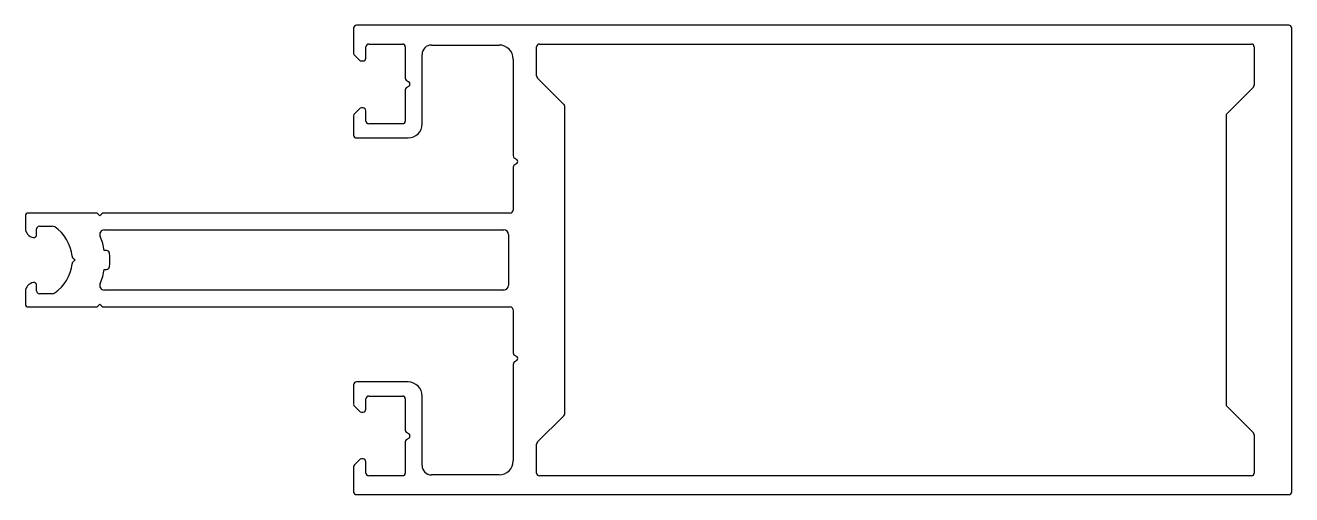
# Model space of a CAD drawing. Extents: x 1891 to 2026, y 1064 to 1114.
import ezdxf

# ---------------------------------------------------------------- set-up
doc = ezdxf.new("R2010")
doc.units = 0
doc.layers.get('0').update_dxf_attribs({"linetype": 'CONTINUOUS'})

msp = doc.modelspace()

# ---------------------------------------------------------------- linework, layer by layer
for p, q in [((1925.87, 1113.8), (1925.87, 1111.12)), ((2025.57, 1114.1), (1926.17, 1114.1)), ((2025.87, 1064.4), (2025.87, 1113.8)), ((1927.17, 1110.6), (1927.17, 1111.8)), ((1927.47, 1112.1), (1931.07, 1112.1)), ((1931.37, 1111.8), (1931.37, 1108.47)), ((1934.17, 1112), (1941.37, 1112)), ((1945.37, 1108.72), (1945.37, 1111.8)), ((1945.67, 1112.1), (2021.57, 1112.1)), ((2021.87, 1111.8), (2021.87, 1107.72)), ((1925.95, 1110.91), (1926.48, 1110.38)), ((1926.69, 1110.3), (1926.87, 1110.3)), ((1933.17, 1103.6), (1933.17, 1111)), ((1942.87, 1110.5), (1942.87, 1100.22)), ((1948.28, 1105.68), (1945.45, 1108.51)), ((1931.37, 1107.22), (1931.37, 1103.9)), ((1931.45, 1108.26), (1931.78, 1108.06)), ((1931.78, 1107.63), (1931.45, 1107.43)), ((2021.78, 1107.51), (2018.95, 1104.68)), ((1925.87, 1104.47), (1925.87, 1102.4)), ((1926.48, 1105.21), (1925.96, 1104.68)), ((1926.87, 1105.3), (1926.69, 1105.3)), ((1927.17, 1103.9), (1927.17, 1105)), ((1948.37, 1072.72), (1948.37, 1105.47)), ((2018.87, 1104.47), (2018.87, 1073.72)), ((1931.07, 1103.6), (1927.47, 1103.6)), ((1926.17, 1102.1), (1931.67, 1102.1)), ((1942.87, 1098.97), (1942.87, 1094.4)), ((1942.95, 1100.01), (1943.28, 1099.81)), ((1943.28, 1099.38), (1942.95, 1099.18)), ((1890.87, 1093.8), (1890.87, 1092.49)), ((1898.39, 1094.1), (1891.17, 1094.1)), ((1898.82, 1093.8), (1898.61, 1094.01)), ((1899.03, 1094.01), (1898.82, 1093.8)), ((1942.57, 1094.1), (1899.24, 1094.1)), ((1892.07, 1091.8), (1892.07, 1092.4)), ((1892.37, 1092.7), (1893.72, 1092.7)), ((1899.3, 1092.3), (1941.87, 1092.3)), ((1942.37, 1091.8), (1942.37, 1086.4)), ((1899.53, 1090.1), (1899.29, 1090.1)), ((1895.93, 1089.33), (1896.17, 1089.1)), ((1896.17, 1089.1), (1895.93, 1088.86)), ((1899.29, 1088.1), (1899.53, 1088.1)), ((1890.87, 1085.7), (1890.87, 1084.4)), ((1892.07, 1085.8), (1892.07, 1086.4)), ((1893.72, 1085.5), (1892.37, 1085.5)), ((1941.87, 1085.9), (1899.3, 1085.9)), ((1891.17, 1084.1), (1898.39, 1084.1)), ((1898.61, 1084.18), (1898.82, 1084.4)), ((1898.82, 1084.4), (1899.03, 1084.18)), ((1899.24, 1084.1), (1942.57, 1084.1)), ((1942.87, 1083.8), (1942.87, 1079.22)), ((1942.95, 1079.01), (1943.28, 1078.81)), ((1942.87, 1077.97), (1942.87, 1067.7)), ((1943.28, 1078.38), (1942.95, 1078.18)), ((1931.67, 1076.1), (1926.17, 1076.1)), ((1925.87, 1075.8), (1925.87, 1073.72)), ((1927.47, 1074.6), (1931.07, 1074.6)), ((1933.17, 1067.2), (1933.17, 1074.6)), ((1925.96, 1073.51), (1926.48, 1072.98)), ((1927.17, 1073.2), (1927.17, 1074.3)), ((1931.37, 1074.3), (1931.37, 1070.97)), ((2018.95, 1073.51), (2021.78, 1070.68)), ((1926.69, 1072.9), (1926.87, 1072.9)), ((1945.45, 1069.68), (1948.28, 1072.51)), ((1931.45, 1070.76), (1931.78, 1070.56)), ((1931.37, 1069.72), (1931.37, 1066.4)), ((1931.78, 1070.13), (1931.45, 1069.93)), ((1945.37, 1066.4), (1945.37, 1069.47)), ((2021.87, 1070.47), (2021.87, 1066.4)), ((1926.87, 1067.9), (1926.69, 1067.9)), ((1925.87, 1067.07), (1925.87, 1064.4)), ((1926.48, 1067.81), (1925.95, 1067.28)), ((1927.17, 1066.4), (1927.17, 1067.6)), ((1931.07, 1066.1), (1927.47, 1066.1)), ((1941.37, 1066.2), (1934.17, 1066.2)), ((2021.57, 1066.1), (1945.67, 1066.1)), ((1926.17, 1064.1), (2025.57, 1064.1))]:
    msp.add_line(p, q)
for centre, radius, start, end in [((1926.17, 1113.8), 0.3, 90, 180), ((2025.57, 1113.8), 0.3, 0, 90), ((1926.17, 1111.12), 0.3, 180, 225), ((1927.47, 1111.8), 0.3, 90, 180), ((1931.07, 1111.8), 0.3, 0, 90), ((1934.17, 1111), 1, 90, 180), ((1941.37, 1110.5), 1.5, 0, 90), ((1945.67, 1111.8), 0.3, 90, 180), ((2021.57, 1111.8), 0.3, 0, 90), ((1926.69, 1110.6), 0.3, 225, 270), ((1926.87, 1110.6), 0.3, 270, 360), ((1931.67, 1108.47), 0.3, 180, 225), ((1945.67, 1108.72), 0.3, 180, 225), ((1931.67, 1107.22), 0.3, 135, 180), ((1931.57, 1107.85), 0.3, 315, 45), ((2021.57, 1107.72), 0.3, 315, 360), ((1948.07, 1105.47), 0.3, 0, 45), ((1926.17, 1104.47), 0.3, 135, 179.9404), ((1926.69, 1105), 0.3, 90, 135), ((1926.87, 1105), 0.3, 359.9017, 90), ((2019.17, 1104.47), 0.3, 135, 180), ((1927.47, 1103.9), 0.3, 179.9017, 270), ((1931.07, 1103.9), 0.3, 270, 0), ((1931.67, 1103.6), 1.5, 270, 0), ((1926.17, 1102.4), 0.3, 179.9404, 270), ((1943.17, 1100.22), 0.3, 180, 225), ((1943.17, 1098.97), 0.3, 135, 180), ((1943.07, 1099.6), 0.3, 315, 45), ((1891.17, 1093.8), 0.3, 90, 180), ((1898.39, 1093.8), 0.3, 45, 90), ((1899.24, 1093.8), 0.3, 90, 135), ((1942.57, 1094.4), 0.3, 270, 360), ((1891.87, 1092.49), 1, 180, 261.7868), ((1892.37, 1092.4), 0.3, 90, 180), ((1893.72, 1092.2), 0.5, 55.9836, 90), ((1891.63, 1089.1), 4.24, 5.6409, 55.9836), ((1899.3, 1091.8), 0.5, 90, 203.6153), ((1941.87, 1091.8), 0.5, 0, 90), ((1891.77, 1091.8), 0.301, 262.0597, 359.7271), ((1893.13, 1089.1), 6.24, 9.2218, 23.6153), ((1896.15, 1089.54), 0.3, 185.6409, 225), ((1899.53, 1089.8), 0.3, 6.2401, 90), ((1893.13, 1089.1), 6.74, 353.7599, 6.2401), ((1891.63, 1089.1), 4.24, 304.0164, 354.3591), ((1896.15, 1088.65), 0.3, 135, 174.3591), ((1893.13, 1089.1), 6.24, 336.3847, 350.7782), ((1899.53, 1088.4), 0.3, 270, 353.7599), ((1891.87, 1085.7), 1, 98.2132, 180), ((1891.77, 1086.4), 0.298, 359.5855, 98.6277), ((1892.37, 1085.8), 0.3, 180, 270), ((1893.72, 1086), 0.5, 270, 304.0164), ((1899.3, 1086.4), 0.5, 156.3847, 270), ((1941.87, 1086.4), 0.5, 270, 0), ((1891.17, 1084.4), 0.3, 180, 270), ((1898.39, 1084.4), 0.3, 270, 315), ((1899.24, 1084.4), 0.3, 225, 270), ((1942.57, 1083.8), 0.3, 0, 90), ((1943.17, 1079.22), 0.3, 180, 225), ((1943.07, 1078.6), 0.3, 315, 45), ((1943.17, 1077.97), 0.3, 135, 180), ((1926.17, 1075.8), 0.3, 90, 180.0596), ((1931.67, 1074.6), 1.5, 0, 90), ((1927.47, 1074.3), 0.3, 90, 180.0983), ((1931.07, 1074.3), 0.3, 0, 90), ((1926.17, 1073.72), 0.3, 180.0596, 225), ((2019.17, 1073.72), 0.3, 180, 225), ((1926.69, 1073.2), 0.3, 225, 270), ((1926.87, 1073.2), 0.3, 270, 0.0983), ((1948.07, 1072.72), 0.3, 315, 360), ((1931.67, 1070.97), 0.3, 180, 225), ((1931.57, 1070.35), 0.3, 315, 45), ((2021.57, 1070.47), 0.3, 0, 45), ((1931.67, 1069.72), 0.3, 135, 180), ((1945.67, 1069.47), 0.3, 135, 180), ((1926.69, 1067.6), 0.3, 90, 135), ((1926.87, 1067.6), 0.3, 0, 90), ((1926.17, 1067.07), 0.3, 135, 180), ((1934.17, 1067.2), 1, 180, 270), ((1941.37, 1067.7), 1.5, 270, 0), ((1927.47, 1066.4), 0.3, 180, 270), ((1931.07, 1066.4), 0.3, 270, 0), ((1945.67, 1066.4), 0.3, 180, 270), ((2021.57, 1066.4), 0.3, 270, 0), ((1926.17, 1064.4), 0.3, 180, 270), ((2025.57, 1064.4), 0.3, 270, 0)]:
    msp.add_arc(centre, radius, start, end)

doc.saveas('drawing.dxf')
